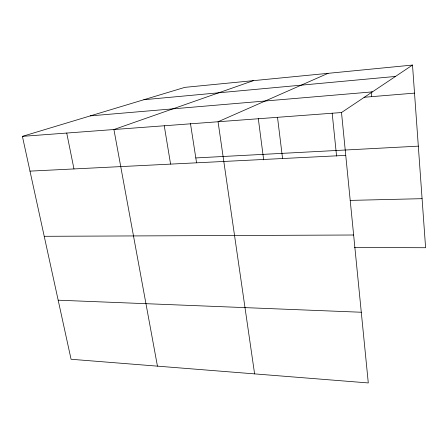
<?xml version="1.0" encoding="UTF-8"?>
<svg xmlns="http://www.w3.org/2000/svg" width="448" height="448" viewBox="0 0 448 448"><rect width="100%" height="100%" fill="white"/><g stroke="black" fill="none" stroke-linecap="round" stroke-linejoin="round"><path stroke-width="0.67" d="M341.505 112.538L368.29 382.939L71.075 359.268L22.4 136.36L341.505 112.538L412.507 65.061L425.6 247.727L354.29 247.514M328.093 73.332L218.053 121.75L254.604 373.884M253.372 80.651L113.921 129.528L157.444 366.145M22.4 136.36L184.85 87.36L412.507 65.061M143.847 99.73L395.489 76.44M90.322 115.875L372.378 91.89M364.067 97.278L414.518 93.122M195.804 157.937L418.32 146.149M29.994 171.13L345.75 155.372M350.162 200.402L422.083 198.671M44.223 236.303L353.634 235.01M58.178 300.194L361.29 312.245M66.73 133.05L73.965 168.935M164.254 125.77L170.582 164.114M190.45 123.452L196.554 162.742M258.294 118.53L263.665 159.863M277.508 117.314L282.57 158.525M332.175 113.159L336.577 156.078M371.269 91.862L371.683 96.65"/></g></svg>
